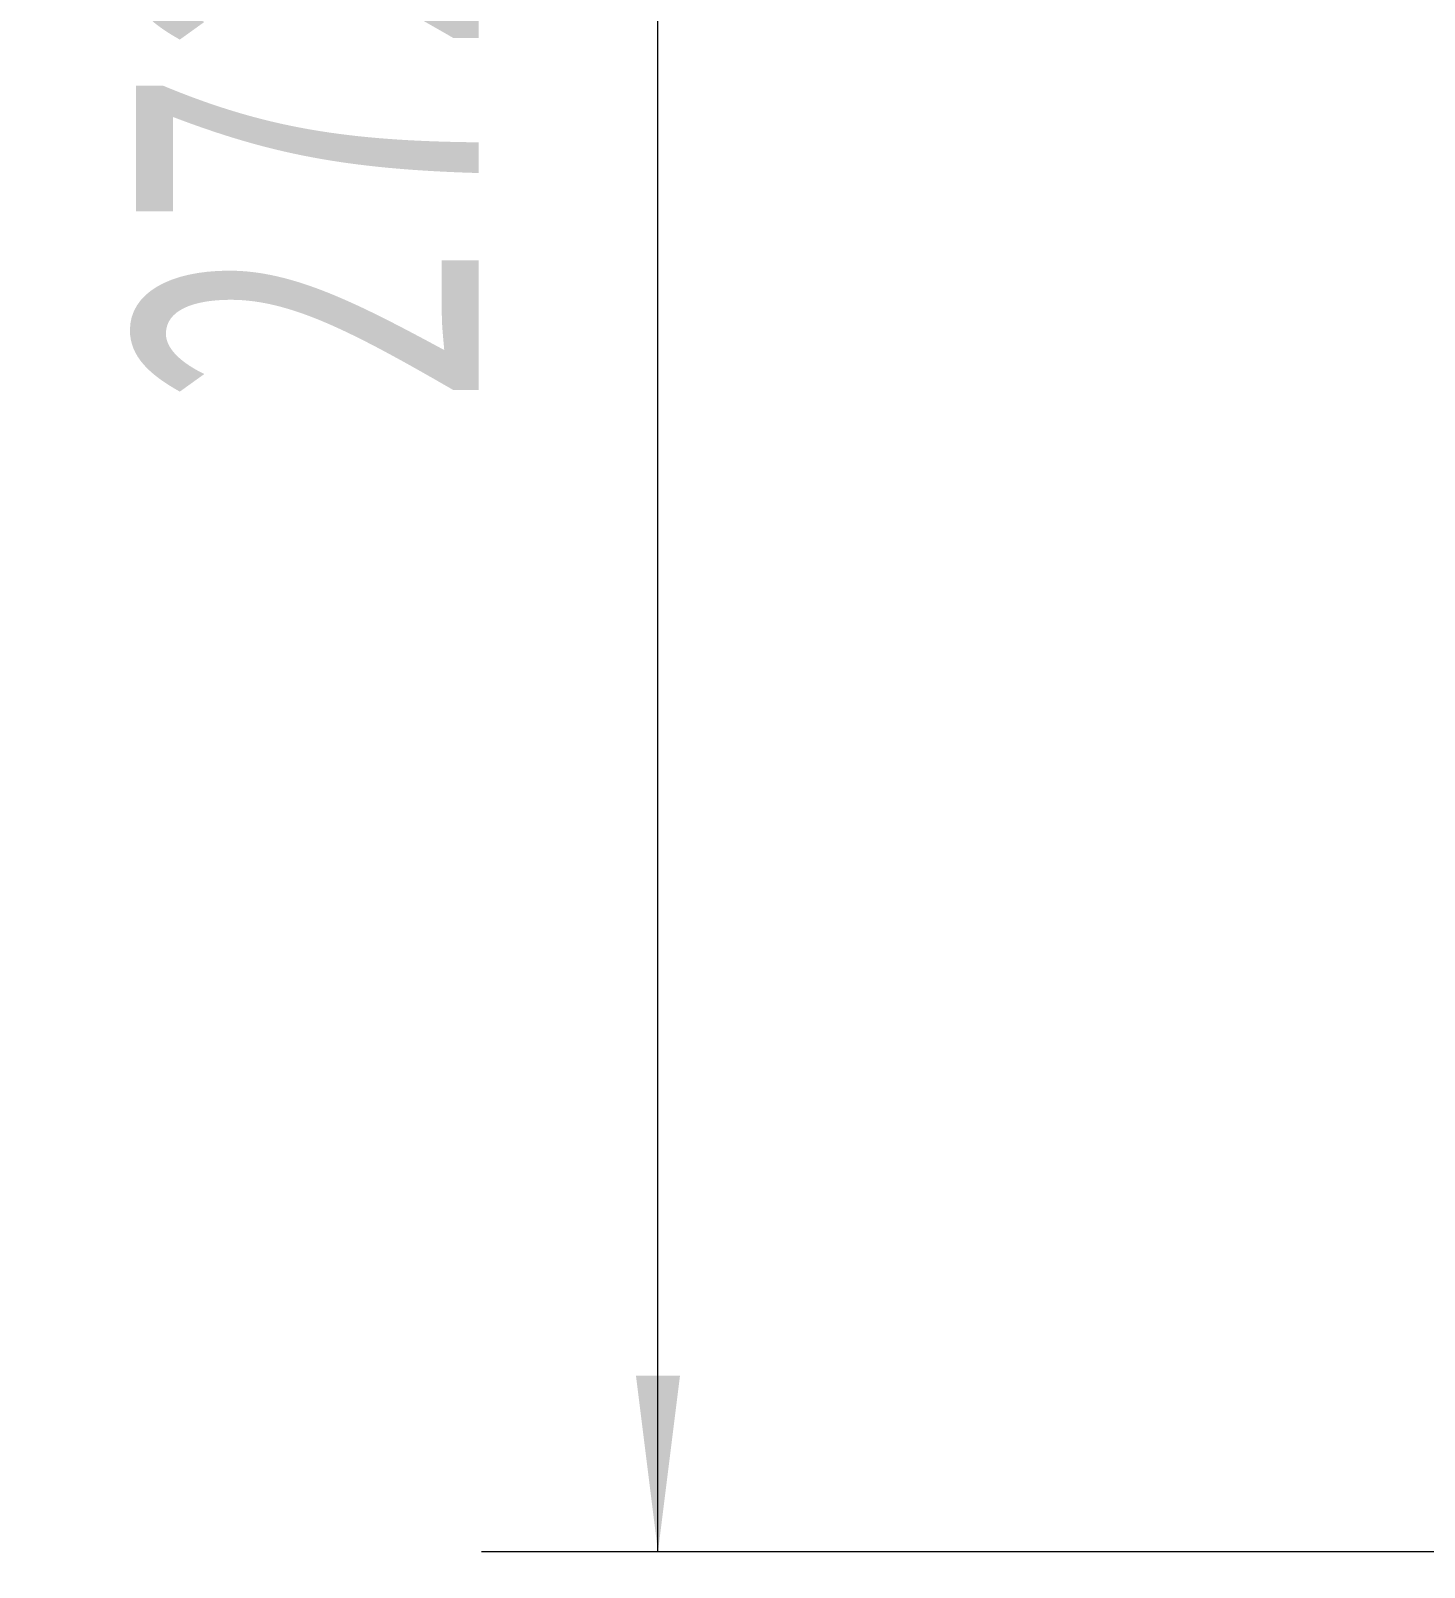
# Model space of a CAD drawing. Header units: millimetres. Extents: x -67280 to 67280, y -47520 to 47520.
# Drawn here: x -49132 to -47868, y -11726 to -10332 of the extents above; entities that cross this region are included whole.
import ezdxf

# ---------------------------------------------------------------- set-up
doc = ezdxf.new("R2010")
doc.units = ezdxf.units.MM
doc.layers.get('0').update_dxf_attribs({"lineweight": 35})
doc.layers.add('尺寸线层', color=4, linetype='Continuous', lineweight=18)
doc.styles.add('标准', font='', dxfattribs={"width": 0.667})
doc.styles.get('标准').set_extended_font_data('宋体')
doc.dimstyles.new('标准', dxfattribs={"dimscale": 160, "dimtxt": 2, "dimasz": 1, "dimexe": 1, "dimexo": 0, "dimgap": 1, "dimtad": 1, "dimdec": 1, "dimdsep": 46, "dimtxsty": '标准', "dimblk": '_CAXARROW', "dimcen": 0, "dimdle": 2, "dimaunit": 1, "dimadec": 0, "dimazin": 2, "dimtfac": 0.707107, "dimtdec": 3, "dimtmove": 0, "dimatfit": 3, "dimfxl": 0, "dimfrac": 2, "dimtolj": 1, "dimarcsym": 0})

# ---------------------------------------------------------------- blocks, each defined once
blk = doc.blocks.new('*X501')
at = {"layer": '尺寸线层', "linetype": 'Continuous', "lineweight": 18}
for points in [[(-51183.3, -8857.3), (-51163.3, -9017.3), (-51203.3, -9017.3)], [(-51183.3, -14032.3), (-51163.3, -13872.3), (-51203.3, -13872.3)]]:
    blk.add_hatch(color=0, dxfattribs=at).paths.add_polyline_path(points, flags=0)
at = {"layer": '尺寸线层', "color": 0}
for p, q in [((-50396.4, -8857.3), (-51343.3, -8857.3)), ((-46008, -14032.3), (-51343.3, -14032.3))]:
    blk.add_line(p, q, dxfattribs=at)
at = {"layer": '尺寸线层', "color": 0, "linetype": 'Continuous', "lineweight": 18}
blk.add_line((-51183.3, -8857.3), (-51183.3, -14032.3), dxfattribs=at)
at = {"layer": '尺寸线层', "color": 0, "insert": (-51503.3, -11444.8), "char_height": 320, "width": 1231.786, "attachment_point": 5, "rotation": 90, "line_spacing_factor": 1.15057, "style": '标准'}
blk.add_mtext('\\T1.1;5175', dxfattribs=at)
blk = doc.blocks.new('_CAXARROW')
blk.add_hatch(color=0).paths.add_polyline_path([(0, 0), (-1, 0.125), (-1, -0.125)], flags=0)
blk = doc.blocks.new('*X1855')
at = {"layer": '尺寸线层', "linetype": 'Continuous', "lineweight": 18}
for points in [[(-48563, -8992.3), (-48583, -9152.3), (-48543, -9152.3)], [(-48563, -11712.3), (-48583, -11552.3), (-48543, -11552.3)]]:
    blk.add_hatch(color=0, dxfattribs=at).paths.add_polyline_path(points, flags=0)
at = {"layer": '尺寸线层', "color": 0}
for p, q in [((-47822, -8992.3), (-48723, -8992.3)), ((-47822, -11712.3), (-48723, -11712.3))]:
    blk.add_line(p, q, dxfattribs=at)
at = {"layer": '尺寸线层', "color": 0, "linetype": 'Continuous', "lineweight": 18}
blk.add_line((-48563, -11712.3), (-48563, -8992.3), dxfattribs=at)
at = {"layer": '尺寸线层', "color": 0, "insert": (-48883, -10352.3), "char_height": 320, "width": 1243.644, "attachment_point": 5, "rotation": 90, "line_spacing_factor": 1.15057, "style": '标准'}
blk.add_mtext('\\T1.1;2720', dxfattribs=at)

msp = doc.modelspace()

# ---------------------------------------------------------------- dimensions: what is measured, and where the dimension line sits
at = {"layer": '尺寸线层'}
for base, p1, p2, angle, picture, middle in [((-51183.269, -14032.309), (-50396.352, -8857.309), (-46007.985, -14032.309), 270, '*X501', (-51183.269, -11444.809)), ((-48562.966, -8992.309), (-47821.969, -11712.309), (-47821.969, -8992.309), 90, '*X1855', (-48562.966, -10352.309))]:
    dim = msp.add_linear_dim(base=base, p1=p1, p2=p2, angle=angle, dimstyle='标准', override={"dimsah": 1, "dimtfill": 1, "dimtzin": 8}, dxfattribs=at)
    dim.commit()
    dim.dimension.update_dxf_attribs({"geometry": picture, "text_midpoint": middle})

doc.saveas('drawing.dxf')
